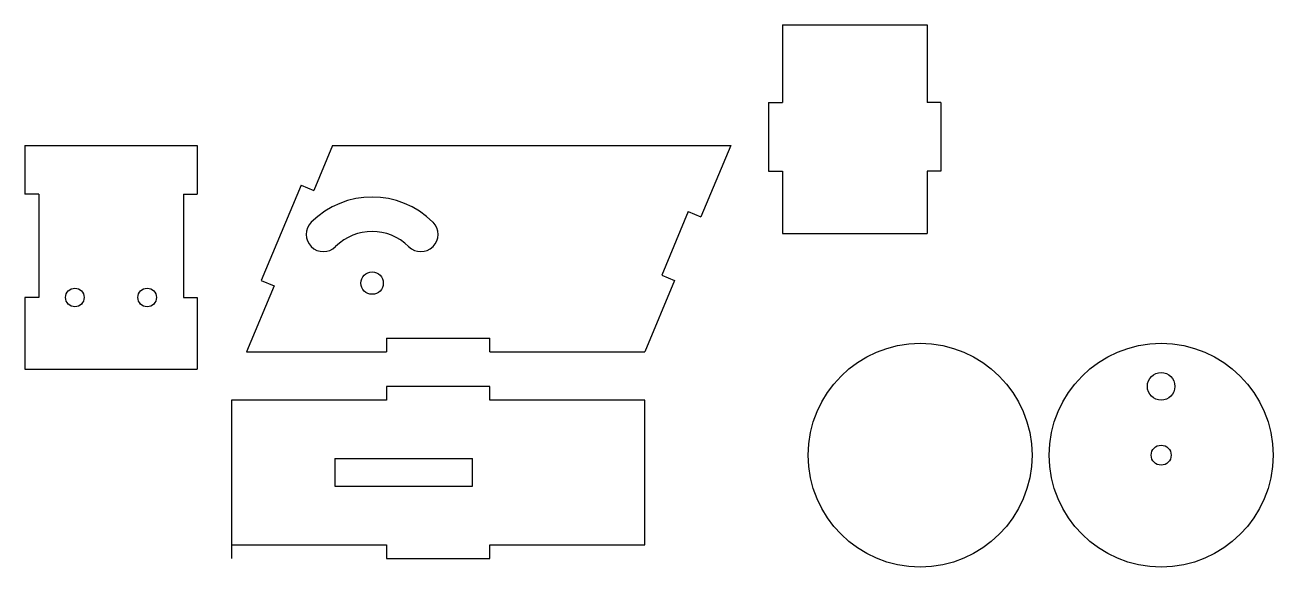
# Model space of a CAD drawing. Header units: millimetres. Extents: x -60 to 302, y -2 to 155.
import ezdxf

# ---------------------------------------------------------------- set-up
doc = ezdxf.new("R2010")
doc.units = ezdxf.units.MM
doc.layers.get('0').update_dxf_attribs({"lineweight": 25, "true_color": 0xffffff})

msp = doc.modelspace()

# ---------------------------------------------------------------- linework, layer by layer
for p, q in [((160, 155), (160, 132.5)), ((160, 155), (202, 155)), ((202, 155), (202, 132.5)), ((156, 132.5), (156, 112.5)), ((156, 132.5), (160, 132.5)), ((206, 132.5), (202, 132.5)), ((206, 132.5), (206, 112.5)), ((-60, 120), (-60, 105.83)), ((-60, 120), (-10, 120)), ((-10, 120), (-10, 105.83)), ((29.33, 120), (23.88, 106.92)), ((29.33, 120), (145, 120)), ((145, 120), (136.35, 99.23)), ((156, 112.5), (160, 112.5)), ((160, 112.5), (160, 94.4)), ((202, 112.5), (202, 94.4)), ((206, 112.5), (202, 112.5)), ((-56, 105.83), (-60, 105.83)), ((-56, 105.83), (-56, 75.83)), ((-14, 105.83), (-14, 75.83)), ((-14, 105.83), (-10, 105.83)), ((20.19, 108.46), (8.65, 80.77)), ((20.19, 108.46), (23.88, 106.92)), ((132.65, 100.77), (124.96, 82.31)), ((132.65, 100.77), (136.35, 99.23)), ((160, 94.4), (202, 94.4)), ((8.65, 80.77), (12.35, 79.23)), ((128.65, 80.77), (120, 60)), ((124.96, 82.31), (128.65, 80.77)), ((12.35, 79.23), (4.33, 60)), ((-60, 75.83), (-60, 55)), ((-56, 75.83), (-60, 75.83)), ((-14, 75.83), (-10, 75.83)), ((-10, 75.83), (-10, 55)), ((45, 64), (45, 60)), ((45, 64), (75, 64)), ((75, 60), (75, 64)), ((4.33, 60), (45, 60)), ((75, 60), (120, 60)), ((-60, 55), (-10, 55)), ((75, 50), (45, 50)), ((45, 50), (45, 46)), ((75, 46), (75, 50)), ((0, 46), (0, 0)), ((45, 46), (0, 46)), ((120, 46), (75, 46)), ((120, 4), (120, 46)), ((30, 29), (70, 29)), ((30, 29), (30, 21)), ((70, 21), (70, 29)), ((30, 21), (70, 21)), ((0, 4), (45, 4)), ((45, 4), (45, 0)), ((75, 4), (120, 4)), ((75, 0), (75, 4)), ((45, 0), (75, 0))]:
    msp.add_line(p, q)
for centre, radius in [((40.83, 80), 3.25), ((-45.5, 75.83), 2.7), ((-24.5, 75.83), 2.7), ((200, 30), 32.5), ((270, 30), 32.5), ((270, 50), 4), ((270, 30), 2.9)]:
    msp.add_circle(centre, radius)
for centre, radius, start, end in [((40.83, 80), 25, 45, 135), ((26.69, 94.14), 5, 135, 315), ((40.83, 80), 15, 45, 135), ((54.98, 94.14), 5, 225, 45)]:
    msp.add_arc(centre, radius, start, end)

doc.saveas('drawing.dxf')
